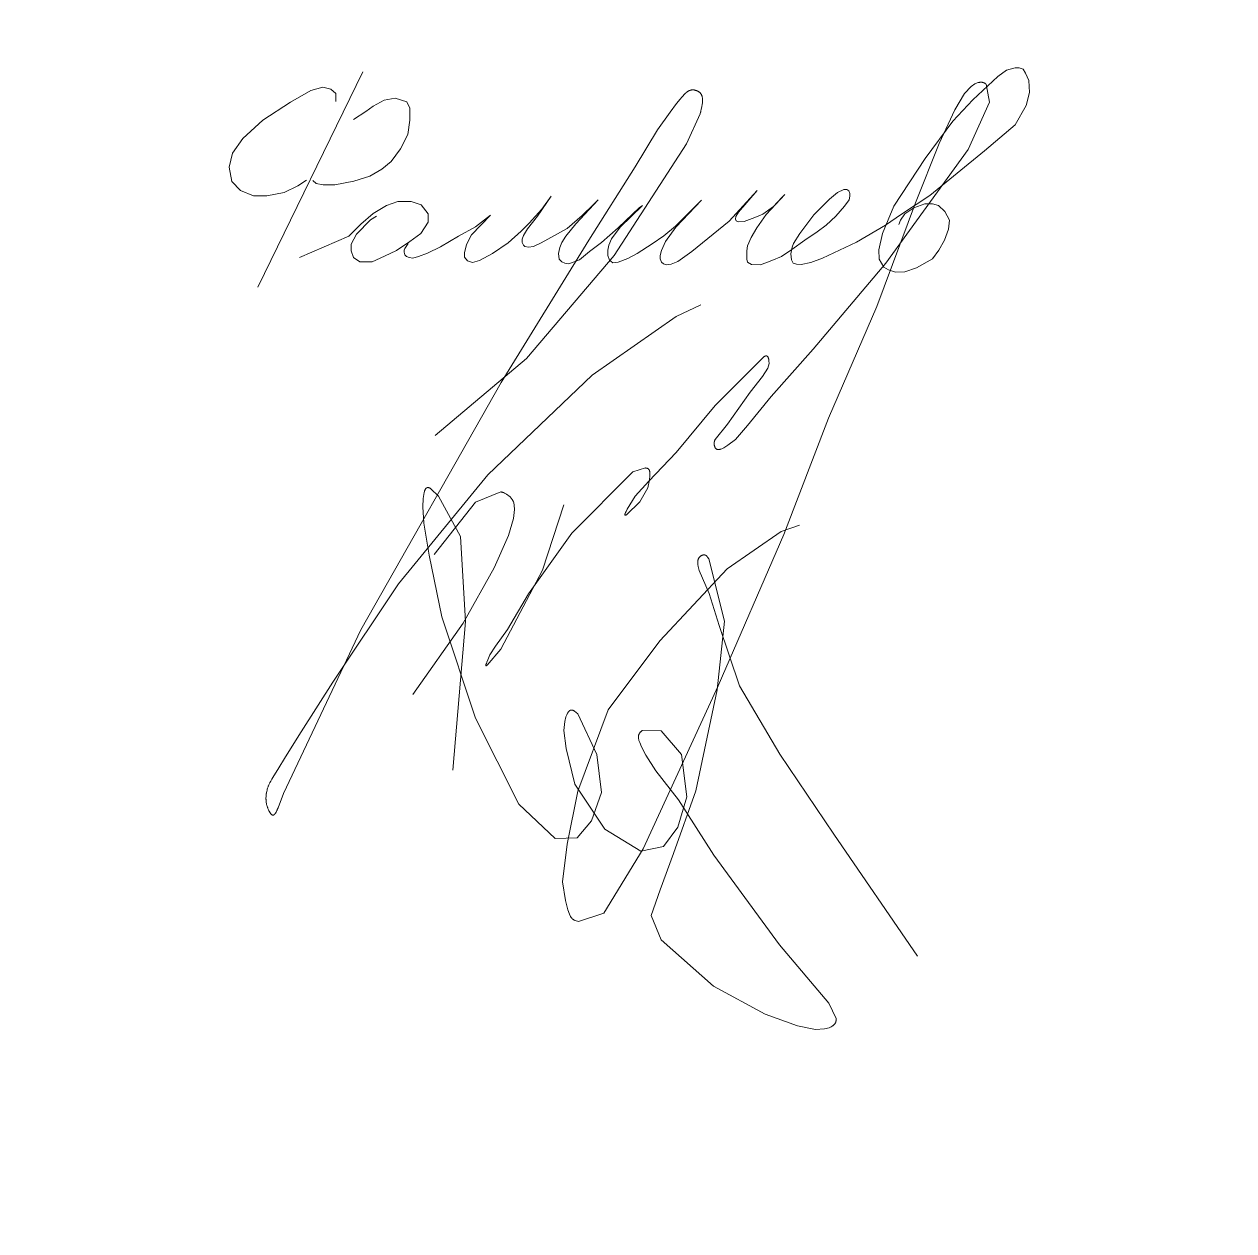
# Model space of a CAD drawing. Header units: millimetres. Extents: x 0 to 210, y 0 to 297.
# Drawn here: x 58.58 to 75.25, y 16.63 to 33.26 of the extents above; entities that cross this region are included whole.
import ezdxf

# ---------------------------------------------------------------- set-up
doc = ezdxf.new("R2010")
doc.units = ezdxf.units.MM
doc.linetypes.add('K5LT32790', pattern=[0])
doc.linetypes.add('K5LT32791', pattern=[0])
doc.layers.add('Системный слой', color=7, linetype='Continuous')

# ---------------------------------------------------------------- blocks, each defined once
blk = doc.blocks.new('U8')
at = {"layer": 'Системный слой', "color": 5, "linetype": 'K5LT32790', "lineweight": 18, "true_color": 0x0000ff}
for p, q in [((64.103, 26.836), (64.101, 26.831)), ((64.105, 26.839), (64.103, 26.836)), ((64.106, 26.843), (64.105, 26.839)), ((64.108, 26.846), (64.106, 26.843)), ((64.11, 26.849), (64.108, 26.846)), ((64.112, 26.853), (64.11, 26.849)), ((64.114, 26.856), (64.112, 26.853)), ((64.116, 26.858), (64.114, 26.856)), ((64.118, 26.861), (64.116, 26.858)), ((64.121, 26.864), (64.118, 26.861)), ((64.124, 26.866), (64.121, 26.864)), ((64.127, 26.868), (64.124, 26.866)), ((64.13, 26.87), (64.127, 26.868)), ((64.133, 26.871), (64.13, 26.87)), ((64.137, 26.872), (64.133, 26.871)), ((64.14, 26.873), (64.137, 26.872)), ((64.144, 26.873), (64.14, 26.873)), ((64.148, 26.873), (64.144, 26.873)), ((64.151, 26.873), (64.148, 26.873)), ((64.155, 26.872), (64.151, 26.873)), ((64.158, 26.871), (64.155, 26.872)), ((64.162, 26.87), (64.158, 26.871)), ((64.165, 26.869), (64.162, 26.87)), ((64.169, 26.868), (64.165, 26.869)), ((64.172, 26.866), (64.169, 26.868)), ((64.175, 26.864), (64.172, 26.866)), ((64.187, 26.857), (64.175, 26.864)), ((64.291, 26.756), (64.187, 26.857)), ((64.081, 26.721), (64.077, 26.608)), ((64.088, 26.776), (64.081, 26.721)), ((64.093, 26.804), (64.088, 26.776)), ((64.097, 26.817), (64.093, 26.804)), ((64.099, 26.824), (64.097, 26.817)), ((64.1, 26.828), (64.099, 26.824)), ((64.101, 26.831), (64.1, 26.828)), ((64.595, 26.197), (64.291, 26.756)), ((64.077, 26.608), (64.087, 26.384)), ((64.087, 26.384), (64.163, 25.941)), ((64.663, 25.026), (64.595, 26.197)), ((64.163, 25.941), (64.339, 25.092)), ((67.864, 25.855), (67.863, 25.851)), ((67.863, 25.851), (67.863, 25.843)), ((67.863, 25.843), (67.863, 25.84)), ((67.863, 25.84), (67.863, 25.836)), ((67.863, 25.836), (67.863, 25.829)), ((67.865, 25.865), (67.864, 25.859)), ((67.864, 25.859), (67.864, 25.855)), ((67.866, 25.869), (67.865, 25.865)), ((67.868, 25.877), (67.866, 25.872)), ((67.866, 25.872), (67.866, 25.869)), ((67.869, 25.88), (67.868, 25.877)), ((67.87, 25.884), (67.869, 25.88)), ((67.871, 25.887), (67.87, 25.884)), ((67.873, 25.891), (67.871, 25.887)), ((67.874, 25.894), (67.873, 25.891)), ((67.876, 25.898), (67.874, 25.894)), ((67.878, 25.901), (67.876, 25.898)), ((67.88, 25.904), (67.878, 25.901)), ((67.882, 25.908), (67.88, 25.904)), ((67.884, 25.91), (67.882, 25.908)), ((67.887, 25.913), (67.884, 25.91)), ((67.889, 25.916), (67.887, 25.913)), ((67.892, 25.919), (67.889, 25.916)), ((67.895, 25.922), (67.892, 25.919)), ((67.898, 25.924), (67.895, 25.922)), ((67.9, 25.926), (67.898, 25.924)), ((67.903, 25.929), (67.9, 25.926)), ((67.906, 25.931), (67.903, 25.929)), ((67.91, 25.933), (67.906, 25.931)), ((67.914, 25.935), (67.91, 25.933)), ((67.917, 25.937), (67.914, 25.935)), ((67.92, 25.938), (67.917, 25.937)), ((67.924, 25.94), (67.92, 25.938)), ((67.927, 25.941), (67.924, 25.94)), ((67.93, 25.942), (67.927, 25.941)), ((67.934, 25.943), (67.93, 25.942)), ((67.937, 25.944), (67.934, 25.943)), ((67.941, 25.945), (67.937, 25.944)), ((67.945, 25.945), (67.941, 25.945)), ((67.948, 25.945), (67.945, 25.945)), ((67.952, 25.945), (67.948, 25.945)), ((67.955, 25.945), (67.952, 25.945)), ((67.959, 25.944), (67.955, 25.945)), ((67.962, 25.943), (67.959, 25.944)), ((67.966, 25.942), (67.962, 25.943)), ((67.969, 25.94), (67.966, 25.942)), ((67.973, 25.939), (67.969, 25.94)), ((67.976, 25.937), (67.973, 25.939)), ((67.979, 25.935), (67.976, 25.937)), ((67.982, 25.933), (67.979, 25.935)), ((67.985, 25.93), (67.982, 25.933)), ((67.988, 25.928), (67.985, 25.93)), ((67.99, 25.925), (67.988, 25.928)), ((67.994, 25.92), (67.99, 25.925)), ((67.997, 25.917), (67.994, 25.92)), ((67.999, 25.914), (67.997, 25.917)), ((68.015, 25.888), (67.999, 25.914)), ((68.231, 25.03), (68.015, 25.888)), ((67.863, 25.829), (67.864, 25.814)), ((67.864, 25.814), (67.869, 25.786)), ((67.869, 25.786), (67.885, 25.73)), ((67.885, 25.73), (67.93, 25.624)), ((67.93, 25.624), (68.019, 25.412)), ((68.019, 25.412), (68.16, 24.973)), ((64.339, 25.092), (64.799, 23.693)), ((64.49, 22.979), (64.663, 25.026)), ((68.133, 24.086), (68.231, 25.03)), ((68.16, 24.973), (68.439, 24.14)), ((67.835, 22.694), (68.133, 24.086)), ((68.439, 24.14), (68.994, 23.199)), ((64.799, 23.693), (65.397, 22.511)), ((66.047, 23.711), (66.03, 23.65)), ((66.058, 23.74), (66.047, 23.711)), ((66.065, 23.755), (66.058, 23.74)), ((66.069, 23.762), (66.065, 23.755)), ((66.071, 23.765), (66.069, 23.762)), ((66.072, 23.768), (66.071, 23.765)), ((66.075, 23.772), (66.072, 23.768)), ((66.077, 23.776), (66.075, 23.772)), ((66.079, 23.778), (66.077, 23.776)), ((66.082, 23.782), (66.079, 23.778)), ((66.084, 23.784), (66.082, 23.782)), ((66.086, 23.787), (66.084, 23.784)), ((66.089, 23.79), (66.086, 23.787)), ((66.092, 23.792), (66.089, 23.79)), ((66.094, 23.795), (66.092, 23.792)), ((66.097, 23.797), (66.094, 23.795)), ((66.1, 23.799), (66.097, 23.797)), ((66.103, 23.801), (66.1, 23.799)), ((66.106, 23.803), (66.103, 23.801)), ((66.11, 23.804), (66.106, 23.803)), ((66.113, 23.805), (66.11, 23.804)), ((66.117, 23.806), (66.113, 23.805)), ((66.12, 23.806), (66.117, 23.806)), ((66.124, 23.806), (66.12, 23.806)), ((66.128, 23.806), (66.124, 23.806)), ((66.131, 23.806), (66.128, 23.806)), ((66.135, 23.805), (66.131, 23.806)), ((66.138, 23.804), (66.135, 23.805)), ((66.142, 23.803), (66.138, 23.804)), ((66.146, 23.802), (66.142, 23.803)), ((66.149, 23.801), (66.146, 23.802)), ((66.152, 23.799), (66.149, 23.801)), ((66.158, 23.797), (66.152, 23.799)), ((66.161, 23.795), (66.158, 23.797)), ((66.164, 23.793), (66.161, 23.795)), ((66.213, 23.752), (66.164, 23.793)), ((66.475, 23.193), (66.213, 23.752)), ((66.03, 23.65), (66.017, 23.525)), ((66.017, 23.525), (66.049, 23.275)), ((67.074, 23.504), (67.072, 23.501)), ((67.078, 23.507), (67.074, 23.504)), ((67.082, 23.511), (67.078, 23.507)), ((67.084, 23.513), (67.082, 23.511)), ((67.087, 23.515), (67.084, 23.513)), ((67.094, 23.52), (67.087, 23.515)), ((67.097, 23.523), (67.094, 23.52)), ((67.1, 23.525), (67.097, 23.523)), ((67.357, 23.52), (67.1, 23.525)), ((67.641, 23.195), (67.357, 23.52)), ((67.047, 23.444), (67.046, 23.441)), ((67.046, 23.441), (67.046, 23.435)), ((67.046, 23.435), (67.046, 23.431)), ((67.046, 23.431), (67.046, 23.428)), ((67.046, 23.428), (67.047, 23.422)), ((67.048, 23.453), (67.047, 23.448)), ((67.047, 23.448), (67.047, 23.444)), ((67.047, 23.422), (67.047, 23.418)), ((67.047, 23.418), (67.048, 23.414)), ((67.049, 23.46), (67.048, 23.456)), ((67.048, 23.456), (67.048, 23.453)), ((67.048, 23.414), (67.048, 23.41)), ((67.048, 23.41), (67.05, 23.402)), ((67.05, 23.464), (67.049, 23.46)), ((67.051, 23.467), (67.05, 23.464)), ((67.05, 23.402), (67.053, 23.387)), ((67.053, 23.471), (67.051, 23.467)), ((67.054, 23.474), (67.053, 23.471)), ((67.053, 23.387), (67.063, 23.357)), ((67.056, 23.478), (67.054, 23.474)), ((67.057, 23.481), (67.056, 23.478)), ((67.059, 23.484), (67.057, 23.481)), ((67.061, 23.488), (67.059, 23.484)), ((67.063, 23.491), (67.061, 23.488)), ((67.066, 23.494), (67.063, 23.491)), ((67.063, 23.357), (67.089, 23.298)), ((67.069, 23.498), (67.066, 23.494)), ((67.072, 23.501), (67.069, 23.498)), ((66.049, 23.275), (66.17, 22.786)), ((66.537, 22.672), (66.475, 23.193)), ((67.089, 23.298), (67.147, 23.185)), ((67.147, 23.185), (67.285, 22.97)), ((67.714, 22.61), (67.641, 23.195)), ((68.994, 23.199), (69.738, 22.096)), ((67.285, 22.97), (67.598, 22.568)), ((66.17, 22.786), (66.585, 22.163)), ((66.4, 22.28), (66.537, 22.672)), ((67.53, 21.831), (67.835, 22.694)), ((65.397, 22.511), (65.9, 22.038)), ((67.591, 22.192), (67.714, 22.61)), ((67.598, 22.568), (68.085, 21.807)), ((66.201, 22.047), (66.4, 22.28)), ((67.392, 21.925), (67.591, 22.192)), ((65.9, 22.038), (66.201, 22.047)), ((66.585, 22.163), (67.078, 21.86)), ((69.738, 22.096), (70.893, 20.415)), ((67.078, 21.86), (67.392, 21.925)), ((67.346, 21.328), (67.53, 21.831)), ((68.085, 21.807), (68.99, 20.572)), ((67.22, 20.973), (67.346, 21.328)), ((67.361, 20.641), (67.22, 20.973)), ((68.079, 20.001), (67.361, 20.641)), ((68.99, 20.572), (69.669, 19.765)), ((68.794, 19.614), (68.079, 20.001)), ((69.669, 19.765), (69.77, 19.557)), ((69.236, 19.455), (68.794, 19.614)), ((69.765, 19.505), (69.764, 19.501)), ((69.766, 19.508), (69.765, 19.505)), ((69.767, 19.512), (69.766, 19.508)), ((69.768, 19.517), (69.767, 19.512)), ((69.769, 19.521), (69.768, 19.517)), ((69.77, 19.524), (69.769, 19.521)), ((69.77, 19.557), (69.77, 19.553)), ((69.77, 19.553), (69.77, 19.549)), ((69.77, 19.549), (69.771, 19.541)), ((69.771, 19.537), (69.77, 19.534)), ((69.77, 19.534), (69.77, 19.528)), ((69.77, 19.528), (69.77, 19.524)), ((69.771, 19.541), (69.771, 19.537)), ((69.485, 19.406), (69.236, 19.455)), ((69.611, 19.411), (69.485, 19.406)), ((69.672, 19.428), (69.611, 19.411)), ((69.701, 19.441), (69.672, 19.428)), ((69.715, 19.449), (69.701, 19.441)), ((69.722, 19.453), (69.715, 19.449)), ((69.725, 19.455), (69.722, 19.453)), ((69.728, 19.457), (69.725, 19.455)), ((69.733, 19.461), (69.728, 19.457)), ((69.736, 19.464), (69.733, 19.461)), ((69.739, 19.466), (69.736, 19.464)), ((69.742, 19.469), (69.739, 19.466)), ((69.745, 19.472), (69.742, 19.469)), ((69.747, 19.475), (69.745, 19.472)), ((69.75, 19.478), (69.747, 19.475)), ((69.752, 19.481), (69.75, 19.478)), ((69.754, 19.484), (69.752, 19.481)), ((69.757, 19.488), (69.754, 19.484)), ((69.759, 19.491), (69.757, 19.488)), ((69.76, 19.494), (69.759, 19.491)), ((69.762, 19.498), (69.76, 19.494)), ((69.764, 19.501), (69.762, 19.498))]:
    blk.add_line(p, q, dxfattribs=at)
blk = doc.blocks.new('U7')
at = {"layer": 'Системный слой'}
blk.add_blockref('U8', (0, 0), dxfattribs=at)
blk = doc.blocks.new('U10')
at = {"layer": 'Системный слой', "color": 5, "linetype": 'K5LT32790', "lineweight": 18, "true_color": 0x0000ff}
for p, q in [((67.733, 32.336), (67.731, 32.335)), ((67.736, 32.338), (67.733, 32.336)), ((67.741, 32.34), (67.736, 32.338)), ((67.744, 32.342), (67.741, 32.34)), ((67.746, 32.343), (67.744, 32.342)), ((67.749, 32.344), (67.746, 32.343)), ((67.754, 32.346), (67.749, 32.344)), ((67.757, 32.347), (67.754, 32.346)), ((67.759, 32.348), (67.757, 32.347)), ((67.765, 32.349), (67.759, 32.348)), ((67.768, 32.35), (67.765, 32.349)), ((67.771, 32.351), (67.768, 32.35)), ((67.777, 32.352), (67.771, 32.351)), ((67.78, 32.352), (67.777, 32.352)), ((67.783, 32.353), (67.78, 32.352)), ((67.786, 32.353), (67.783, 32.353)), ((67.792, 32.353), (67.786, 32.353)), ((67.795, 32.353), (67.792, 32.353)), ((67.798, 32.353), (67.795, 32.353)), ((67.801, 32.353), (67.798, 32.353)), ((67.807, 32.352), (67.801, 32.353)), ((67.81, 32.352), (67.807, 32.352)), ((67.813, 32.352), (67.81, 32.352)), ((67.818, 32.351), (67.813, 32.352)), ((67.824, 32.35), (67.818, 32.351)), ((67.827, 32.349), (67.824, 32.35)), ((67.83, 32.348), (67.827, 32.349)), ((67.834, 32.347), (67.83, 32.348)), ((67.84, 32.345), (67.834, 32.347)), ((67.843, 32.344), (67.84, 32.345)), ((67.846, 32.343), (67.843, 32.344)), ((67.85, 32.342), (67.846, 32.343)), ((67.855, 32.339), (67.85, 32.342)), ((67.858, 32.338), (67.855, 32.339)), ((67.861, 32.337), (67.858, 32.338)), ((67.864, 32.335), (67.861, 32.337)), ((67.62, 32.223), (67.572, 32.166)), ((67.644, 32.252), (67.62, 32.223)), ((67.657, 32.266), (67.644, 32.252)), ((67.662, 32.272), (67.657, 32.266)), ((67.672, 32.283), (67.662, 32.272)), ((67.678, 32.29), (67.672, 32.283)), ((67.681, 32.293), (67.678, 32.29)), ((67.683, 32.295), (67.681, 32.293)), ((67.685, 32.297), (67.683, 32.295)), ((67.694, 32.306), (67.685, 32.297)), ((67.699, 32.31), (67.694, 32.306)), ((67.701, 32.312), (67.699, 32.31)), ((67.703, 32.314), (67.701, 32.312)), ((67.71, 32.32), (67.703, 32.314)), ((67.715, 32.324), (67.71, 32.32)), ((67.717, 32.326), (67.715, 32.324)), ((67.719, 32.327), (67.717, 32.326)), ((67.723, 32.33), (67.719, 32.327)), ((67.728, 32.333), (67.723, 32.33)), ((67.731, 32.335), (67.728, 32.333)), ((67.869, 32.332), (67.864, 32.335)), ((67.872, 32.331), (67.869, 32.332)), ((67.874, 32.329), (67.872, 32.331)), ((67.879, 32.326), (67.874, 32.329)), ((67.882, 32.324), (67.879, 32.326)), ((67.884, 32.322), (67.882, 32.324)), ((67.886, 32.32), (67.884, 32.322)), ((67.891, 32.317), (67.886, 32.32)), ((67.893, 32.315), (67.891, 32.317)), ((67.895, 32.313), (67.893, 32.315)), ((67.899, 32.309), (67.895, 32.313)), ((67.901, 32.307), (67.899, 32.309)), ((67.903, 32.304), (67.901, 32.307)), ((67.906, 32.3), (67.903, 32.304)), ((67.908, 32.297), (67.906, 32.3)), ((67.909, 32.295), (67.908, 32.297)), ((67.913, 32.29), (67.909, 32.295)), ((67.914, 32.287), (67.913, 32.29)), ((67.915, 32.284), (67.914, 32.287)), ((67.917, 32.282), (67.915, 32.284)), ((67.919, 32.276), (67.917, 32.282)), ((67.92, 32.273), (67.919, 32.276)), ((67.921, 32.271), (67.92, 32.273)), ((67.922, 32.266), (67.921, 32.271)), ((67.924, 32.26), (67.922, 32.266)), ((67.925, 32.257), (67.924, 32.26)), ((67.924, 32.151), (67.927, 32.175)), ((67.925, 32.254), (67.925, 32.257)), ((67.927, 32.245), (67.925, 32.254)), ((67.928, 32.238), (67.927, 32.245)), ((67.927, 32.175), (67.929, 32.196)), ((67.928, 32.235), (67.928, 32.238)), ((67.928, 32.232), (67.928, 32.235)), ((67.929, 32.225), (67.928, 32.232)), ((67.929, 32.21), (67.929, 32.225)), ((67.929, 32.202), (67.929, 32.21)), ((67.929, 32.198), (67.929, 32.202)), ((67.929, 32.196), (67.929, 32.198)), ((67.481, 32.048), (67.31, 31.803)), ((67.572, 32.166), (67.481, 32.048)), ((67.709, 31.61), (67.897, 32.025)), ((67.897, 32.025), (67.902, 32.044)), ((67.902, 32.044), (67.903, 32.047)), ((67.903, 32.047), (67.904, 32.052)), ((67.904, 32.052), (67.906, 32.063)), ((67.906, 32.063), (67.911, 32.084)), ((67.911, 32.084), (67.92, 32.126)), ((67.92, 32.126), (67.924, 32.151)), ((67.31, 31.803), (67, 31.292)), ((66.713, 30.069), (67.709, 31.61)), ((67, 31.292), (66.362, 30.282)), ((66.362, 30.282), (65.155, 28.321)), ((65.503, 28.652), (66.713, 30.069)), ((67.568, 29.228), (67.906, 29.391)), ((66.407, 28.421), (67.568, 29.228)), ((64.246, 27.589), (65.503, 28.652)), ((64.97, 27.046), (66.407, 28.421)), ((65.155, 28.321), (63.219, 24.911)), ((63.738, 25.545), (64.97, 27.046)), ((62.836, 24.19), (63.738, 25.545)), ((63.219, 24.911), (62.154, 22.656)), ((62.399, 23.504), (62.836, 24.19)), ((62.183, 23.16), (62.399, 23.504)), ((62.076, 22.987), (62.183, 23.16)), ((61.98, 22.828), (61.996, 22.856)), ((61.996, 22.856), (62.023, 22.9)), ((62.023, 22.9), (62.076, 22.987)), ((61.919, 22.662), (61.921, 22.669)), ((61.921, 22.669), (61.924, 22.684)), ((61.924, 22.684), (61.928, 22.702)), ((61.928, 22.702), (61.929, 22.705)), ((61.929, 22.705), (61.93, 22.708)), ((61.93, 22.708), (61.932, 22.716)), ((61.932, 22.716), (61.936, 22.73)), ((61.936, 22.73), (61.944, 22.75)), ((61.944, 22.752), (61.946, 22.756)), ((61.944, 22.75), (61.944, 22.752)), ((61.946, 22.756), (61.949, 22.763)), ((61.949, 22.763), (61.955, 22.777)), ((61.955, 22.777), (61.966, 22.801)), ((61.966, 22.801), (61.967, 22.803)), ((61.967, 22.803), (61.969, 22.807)), ((61.969, 22.807), (61.972, 22.814)), ((61.972, 22.814), (61.98, 22.828)), ((61.913, 22.598), (61.914, 22.612)), ((61.913, 22.583), (61.913, 22.598)), ((61.913, 22.576), (61.913, 22.583)), ((61.914, 22.573), (61.913, 22.576)), ((61.914, 22.618), (61.915, 22.625)), ((61.914, 22.614), (61.914, 22.618)), ((61.914, 22.612), (61.914, 22.614)), ((61.914, 22.57), (61.914, 22.573)), ((61.915, 22.557), (61.914, 22.57)), ((61.915, 22.625), (61.916, 22.64)), ((61.916, 22.543), (61.915, 22.557)), ((61.916, 22.64), (61.918, 22.656)), ((61.917, 22.536), (61.916, 22.543)), ((61.918, 22.532), (61.917, 22.536)), ((61.918, 22.656), (61.919, 22.658)), ((61.918, 22.53), (61.918, 22.532)), ((61.92, 22.518), (61.918, 22.53)), ((61.919, 22.658), (61.919, 22.662)), ((61.923, 22.504), (61.92, 22.518)), ((61.925, 22.497), (61.923, 22.504)), ((62.154, 22.656), (62.08, 22.458)), ((61.926, 22.493), (61.925, 22.497)), ((61.927, 22.491), (61.926, 22.493)), ((61.929, 22.481), (61.927, 22.491)), ((61.934, 22.468), (61.929, 22.481)), ((61.936, 22.462), (61.934, 22.468)), ((61.937, 22.458), (61.936, 22.462)), ((61.938, 22.456), (61.937, 22.458)), ((61.94, 22.451), (61.938, 22.456)), ((61.945, 22.439), (61.94, 22.451)), ((61.948, 22.433), (61.945, 22.439)), ((61.949, 22.43), (61.948, 22.433)), ((61.95, 22.427), (61.949, 22.43)), ((61.955, 22.418), (61.95, 22.427)), ((61.958, 22.412), (61.955, 22.418)), ((61.96, 22.409), (61.958, 22.412)), ((61.961, 22.407), (61.96, 22.409)), ((61.962, 22.404), (61.961, 22.407)), ((61.966, 22.398), (61.962, 22.404)), ((61.968, 22.395), (61.966, 22.398)), ((61.969, 22.392), (61.968, 22.395)), ((61.971, 22.39), (61.969, 22.392)), ((61.974, 22.386), (61.971, 22.39)), ((61.975, 22.384), (61.974, 22.386)), ((61.977, 22.382), (61.975, 22.384)), ((61.979, 22.378), (61.977, 22.382)), ((61.981, 22.376), (61.979, 22.378)), ((61.983, 22.374), (61.981, 22.376)), ((61.985, 22.372), (61.983, 22.374)), ((61.986, 22.37), (61.985, 22.372)), ((61.988, 22.368), (61.986, 22.37)), ((61.99, 22.366), (61.988, 22.368)), ((61.992, 22.365), (61.99, 22.366)), ((61.995, 22.363), (61.992, 22.365)), ((61.997, 22.361), (61.995, 22.363)), ((61.999, 22.36), (61.997, 22.361)), ((62.002, 22.359), (61.999, 22.36)), ((62.005, 22.358), (62.002, 22.359)), ((62.007, 22.358), (62.005, 22.358)), ((62.01, 22.358), (62.007, 22.358)), ((62.013, 22.358), (62.01, 22.358)), ((62.015, 22.359), (62.013, 22.358)), ((62.018, 22.359), (62.015, 22.359)), ((62.02, 22.361), (62.018, 22.359)), ((62.023, 22.362), (62.02, 22.361)), ((62.025, 22.363), (62.023, 22.362)), ((62.027, 22.365), (62.025, 22.363)), ((62.029, 22.367), (62.027, 22.365)), ((62.031, 22.369), (62.029, 22.367)), ((62.033, 22.371), (62.031, 22.369)), ((62.035, 22.373), (62.033, 22.371)), ((62.037, 22.375), (62.035, 22.373)), ((62.039, 22.377), (62.037, 22.375)), ((62.042, 22.382), (62.039, 22.377)), ((62.044, 22.385), (62.042, 22.382)), ((62.046, 22.387), (62.044, 22.385)), ((62.048, 22.39), (62.046, 22.387)), ((62.051, 22.396), (62.048, 22.39)), ((62.053, 22.399), (62.051, 22.396)), ((62.054, 22.401), (62.053, 22.399)), ((62.06, 22.413), (62.054, 22.401)), ((62.064, 22.42), (62.06, 22.413)), ((62.065, 22.423), (62.064, 22.42)), ((62.066, 22.426), (62.065, 22.423)), ((62.07, 22.434), (62.066, 22.426)), ((62.08, 22.458), (62.07, 22.434))]:
    blk.add_line(p, q, dxfattribs=at)
blk = doc.blocks.new('U11')
at = {"layer": 'Системный слой', "color": 5, "linetype": 'K5LT32790', "lineweight": 18, "true_color": 0x0000ff}
for p, q in [((64.231, 25.951), (64.799, 26.67)), ((64.799, 26.67), (65.15, 26.812)), ((65.15, 26.812), (65.15, 26.812)), ((65.15, 26.812), (65.151, 26.812)), ((65.151, 26.812), (65.153, 26.812)), ((65.153, 26.812), (65.157, 26.811)), ((65.157, 26.811), (65.165, 26.809)), ((65.165, 26.809), (65.172, 26.808)), ((65.172, 26.808), (65.172, 26.807)), ((65.172, 26.807), (65.173, 26.807)), ((65.173, 26.807), (65.175, 26.807)), ((65.175, 26.807), (65.179, 26.806)), ((65.179, 26.806), (65.186, 26.803)), ((65.186, 26.803), (65.201, 26.797)), ((65.201, 26.797), (65.228, 26.783)), ((65.228, 26.783), (65.277, 26.745)), ((65.277, 26.745), (65.307, 26.707)), ((65.307, 26.707), (65.307, 26.707)), ((65.307, 26.707), (65.308, 26.706)), ((65.308, 26.706), (65.309, 26.704)), ((65.309, 26.704), (65.311, 26.701)), ((65.311, 26.701), (65.314, 26.694)), ((65.314, 26.694), (65.317, 26.688)), ((65.317, 26.688), (65.318, 26.688)), ((65.318, 26.688), (65.318, 26.687)), ((65.318, 26.687), (65.319, 26.685)), ((65.319, 26.685), (65.32, 26.682)), ((65.32, 26.682), (65.323, 26.674)), ((65.323, 26.674), (65.328, 26.66)), ((65.34, 26.569), (65.325, 26.448)), ((65.328, 26.66), (65.335, 26.63)), ((65.335, 26.63), (65.34, 26.569)), ((65.325, 26.448), (65.257, 26.213)), ((65.257, 26.213), (65.059, 25.766)), ((65.059, 25.766), (64.629, 25.004)), ((64.629, 25.004), (63.936, 24.022))]:
    blk.add_line(p, q, dxfattribs=at)
blk = doc.blocks.new('U12')
at = {"layer": 'Системный слой', "color": 5, "linetype": 'K5LT32790', "lineweight": 18, "true_color": 0x0000ff}
for p, q in [((71.629, 32.399), (71.54, 32.303)), ((71.683, 32.435), (71.629, 32.399)), ((71.713, 32.449), (71.683, 32.435)), ((71.729, 32.454), (71.713, 32.449)), ((71.737, 32.456), (71.729, 32.454)), ((71.741, 32.457), (71.737, 32.456)), ((71.745, 32.457), (71.741, 32.457)), ((71.751, 32.458), (71.745, 32.457)), ((71.755, 32.459), (71.751, 32.458)), ((71.759, 32.459), (71.755, 32.459)), ((71.763, 32.459), (71.759, 32.459)), ((71.767, 32.459), (71.763, 32.459)), ((71.771, 32.459), (71.767, 32.459)), ((71.776, 32.459), (71.771, 32.459)), ((71.78, 32.458), (71.776, 32.459)), ((71.784, 32.458), (71.78, 32.458)), ((71.788, 32.457), (71.784, 32.458)), ((71.792, 32.456), (71.788, 32.457)), ((71.796, 32.455), (71.792, 32.456)), ((71.8, 32.454), (71.796, 32.455)), ((71.803, 32.452), (71.8, 32.454)), ((71.807, 32.451), (71.803, 32.452)), ((71.81, 32.449), (71.807, 32.451)), ((71.814, 32.447), (71.81, 32.449)), ((71.818, 32.444), (71.814, 32.447)), ((71.822, 32.442), (71.818, 32.444)), ((71.825, 32.44), (71.822, 32.442)), ((71.831, 32.436), (71.825, 32.44)), ((71.834, 32.433), (71.831, 32.436)), ((71.837, 32.431), (71.834, 32.433)), ((71.884, 32.183), (71.837, 32.431)), ((71.54, 32.303), (71.408, 32.076)), ((71.588, 31.53), (71.884, 32.183)), ((71.408, 32.076), (71.189, 31.616)), ((70.455, 29.963), (71.588, 31.53)), ((71.189, 31.616), (70.865, 30.797)), ((70.865, 30.797), (70.329, 29.37)), ((69.452, 28.779), (70.455, 29.963)), ((70.329, 29.37), (69.663, 27.828)), ((68.103, 28.002), (68.773, 28.674)), ((68.773, 28.674), (68.776, 28.676)), ((68.776, 28.676), (68.78, 28.678)), ((68.78, 28.678), (68.784, 28.68)), ((68.784, 28.68), (68.787, 28.682)), ((68.787, 28.682), (68.791, 28.683)), ((68.791, 28.683), (68.795, 28.685)), ((68.795, 28.685), (68.798, 28.686)), ((68.798, 28.686), (68.802, 28.686)), ((68.802, 28.686), (68.806, 28.687)), ((68.806, 28.687), (68.809, 28.687)), ((68.809, 28.687), (68.813, 28.686)), ((68.813, 28.686), (68.817, 28.685)), ((68.817, 28.685), (68.82, 28.683)), ((68.82, 28.683), (68.823, 28.681)), ((68.823, 28.681), (68.826, 28.678)), ((68.826, 28.678), (68.828, 28.675)), ((68.828, 28.675), (68.83, 28.672)), ((68.83, 28.672), (68.832, 28.669)), ((68.876, 28.126), (69.452, 28.779)), ((68.83, 28.517), (68.755, 28.402)), ((68.846, 28.584), (68.83, 28.517)), ((68.832, 28.669), (68.834, 28.665)), ((68.834, 28.665), (68.835, 28.662)), ((68.835, 28.662), (68.837, 28.658)), ((68.837, 28.658), (68.838, 28.655)), ((68.838, 28.655), (68.839, 28.651)), ((68.839, 28.651), (68.84, 28.648)), ((68.84, 28.648), (68.841, 28.643)), ((68.841, 28.643), (68.843, 28.635)), ((68.843, 28.635), (68.845, 28.618)), ((68.845, 28.618), (68.846, 28.584)), ((68.755, 28.402), (68.587, 28.185)), ((68.587, 28.185), (68.274, 27.747)), ((68.548, 27.729), (68.876, 28.126)), ((67.566, 27.354), (68.103, 28.002)), ((68.274, 27.747), (68.103, 27.537)), ((68.382, 27.534), (68.548, 27.729)), ((69.663, 27.828), (69.051, 26.226)), ((68.092, 27.505), (68.091, 27.501)), ((68.093, 27.509), (68.092, 27.505)), ((68.094, 27.514), (68.093, 27.509)), ((68.095, 27.518), (68.094, 27.514)), ((68.097, 27.522), (68.095, 27.518)), ((68.1, 27.53), (68.097, 27.522)), ((68.102, 27.533), (68.1, 27.53)), ((68.103, 27.537), (68.102, 27.533)), ((68.28, 27.455), (68.382, 27.534)), ((67.188, 26.962), (67.566, 27.354)), ((68.09, 27.488), (68.089, 27.484)), ((68.089, 27.484), (68.089, 27.48)), ((68.089, 27.48), (68.089, 27.476)), ((68.089, 27.476), (68.09, 27.471)), ((68.091, 27.501), (68.09, 27.496)), ((68.09, 27.496), (68.09, 27.492)), ((68.09, 27.492), (68.09, 27.488)), ((68.09, 27.471), (68.09, 27.467)), ((68.09, 27.467), (68.09, 27.463)), ((68.09, 27.463), (68.091, 27.457)), ((68.091, 27.457), (68.092, 27.454)), ((68.092, 27.454), (68.093, 27.45)), ((68.093, 27.45), (68.094, 27.444)), ((68.094, 27.444), (68.095, 27.441)), ((68.095, 27.441), (68.097, 27.437)), ((68.097, 27.437), (68.098, 27.433)), ((68.098, 27.433), (68.1, 27.43)), ((68.1, 27.43), (68.101, 27.426)), ((68.101, 27.426), (68.103, 27.423)), ((68.103, 27.423), (68.105, 27.419)), ((68.105, 27.419), (68.107, 27.416)), ((68.107, 27.416), (68.11, 27.413)), ((68.11, 27.413), (68.112, 27.41)), ((68.112, 27.41), (68.115, 27.408)), ((68.115, 27.408), (68.118, 27.405)), ((68.118, 27.405), (68.121, 27.403)), ((68.121, 27.403), (68.124, 27.402)), ((68.124, 27.402), (68.128, 27.4)), ((68.128, 27.4), (68.131, 27.399)), ((68.131, 27.399), (68.135, 27.398)), ((68.135, 27.398), (68.138, 27.397)), ((68.138, 27.397), (68.142, 27.397)), ((68.142, 27.397), (68.146, 27.396)), ((68.146, 27.396), (68.15, 27.396)), ((68.15, 27.396), (68.154, 27.397)), ((68.154, 27.397), (68.157, 27.397)), ((68.157, 27.397), (68.161, 27.397)), ((68.161, 27.397), (68.166, 27.398)), ((68.166, 27.398), (68.169, 27.399)), ((68.169, 27.399), (68.173, 27.4)), ((68.173, 27.4), (68.181, 27.402)), ((68.181, 27.402), (68.196, 27.408)), ((68.196, 27.408), (68.225, 27.421)), ((68.225, 27.421), (68.28, 27.455)), ((66.129, 26.242), (66.969, 27.09)), ((66.969, 27.09), (67.145, 27.143)), ((67.145, 27.143), (67.148, 27.142)), ((67.148, 27.142), (67.152, 27.142)), ((67.152, 27.142), (67.156, 27.141)), ((67.156, 27.141), (67.16, 27.14)), ((67.16, 27.14), (67.164, 27.139)), ((67.164, 27.139), (67.168, 27.138)), ((67.168, 27.138), (67.171, 27.137)), ((67.171, 27.137), (67.174, 27.135)), ((67.174, 27.135), (67.178, 27.133)), ((67.178, 27.133), (67.181, 27.131)), ((67.181, 27.131), (67.184, 27.129)), ((67.184, 27.129), (67.186, 27.126)), ((67.186, 27.126), (67.189, 27.123)), ((67.189, 27.123), (67.191, 27.12)), ((67.191, 27.12), (67.193, 27.117)), ((67.193, 27.117), (67.195, 27.114)), ((67.195, 27.114), (67.197, 27.11)), ((67.197, 27.11), (67.198, 27.107)), ((67.204, 27.035), (67.197, 26.979)), ((67.198, 27.107), (67.199, 27.103)), ((67.199, 27.103), (67.2, 27.099)), ((67.2, 27.099), (67.201, 27.096)), ((67.201, 27.096), (67.202, 27.091)), ((67.202, 27.091), (67.203, 27.087)), ((67.203, 27.087), (67.203, 27.084)), ((67.203, 27.084), (67.204, 27.077)), ((67.204, 27.077), (67.205, 27.063)), ((67.205, 27.063), (67.204, 27.035)), ((66.999, 26.756), (67.188, 26.962)), ((67.176, 26.869), (67.066, 26.676)), ((67.197, 26.979), (67.176, 26.869)), ((67.066, 26.676), (66.881, 26.497)), ((66.929, 26.634), (66.999, 26.756)), ((66.018, 26.636), (65.726, 25.735)), ((66.858, 26.501), (66.859, 26.505)), ((66.859, 26.505), (66.86, 26.508)), ((66.86, 26.508), (66.861, 26.512)), ((66.861, 26.512), (66.863, 26.515)), ((66.863, 26.515), (66.864, 26.519)), ((66.864, 26.519), (66.868, 26.527)), ((66.868, 26.527), (66.876, 26.543)), ((66.876, 26.543), (66.892, 26.574)), ((66.892, 26.574), (66.929, 26.634)), ((66.858, 26.497), (66.858, 26.501)), ((66.858, 26.494), (66.858, 26.497)), ((66.86, 26.491), (66.858, 26.494)), ((66.864, 26.49), (66.86, 26.491)), ((66.867, 26.491), (66.864, 26.49)), ((66.871, 26.492), (66.867, 26.491)), ((66.874, 26.494), (66.871, 26.492)), ((66.878, 26.496), (66.874, 26.494)), ((66.881, 26.497), (66.878, 26.496)), ((69.011, 26.265), (69.267, 26.353)), ((65.532, 25.41), (66.129, 26.242)), ((69.051, 26.226), (68.144, 24.138)), ((68.269, 25.754), (69.011, 26.265)), ((65.726, 25.735), (65.149, 24.646)), ((67.34, 24.76), (68.269, 25.754)), ((65.243, 24.917), (65.532, 25.41)), ((65.076, 24.685), (65.243, 24.917)), ((64.999, 24.565), (65.076, 24.685)), ((66.628, 23.808), (67.34, 24.76)), ((65.149, 24.646), (64.961, 24.426)), ((64.971, 24.499), (64.999, 24.565)), ((64.942, 24.422), (64.943, 24.426)), ((64.942, 24.419), (64.942, 24.422)), ((64.945, 24.416), (64.942, 24.419)), ((64.943, 24.426), (64.944, 24.43)), ((64.944, 24.43), (64.945, 24.433)), ((64.945, 24.433), (64.946, 24.437)), ((64.948, 24.417), (64.945, 24.416)), ((64.946, 24.437), (64.948, 24.441)), ((64.948, 24.441), (64.951, 24.449)), ((64.952, 24.419), (64.948, 24.417)), ((64.951, 24.449), (64.958, 24.466)), ((64.955, 24.421), (64.952, 24.419)), ((64.958, 24.423), (64.955, 24.421)), ((64.958, 24.466), (64.971, 24.499)), ((64.961, 24.426), (64.958, 24.423)), ((68.144, 24.138), (67.111, 21.892)), ((66.211, 22.688), (66.628, 23.808)), ((66.066, 21.957), (66.211, 22.688)), ((65.999, 21.438), (66.066, 21.957)), ((67.111, 21.892), (66.567, 21.008)), ((66.043, 21.18), (65.999, 21.438)), ((66.074, 21.053), (66.043, 21.18)), ((66.095, 20.991), (66.074, 21.053)), ((66.567, 21.008), (66.22, 20.894)), ((66.11, 20.962), (66.095, 20.991)), ((66.119, 20.948), (66.11, 20.962)), ((66.124, 20.942), (66.119, 20.948)), ((66.126, 20.938), (66.124, 20.942)), ((66.129, 20.936), (66.126, 20.938)), ((66.133, 20.931), (66.129, 20.936)), ((66.136, 20.929), (66.133, 20.931)), ((66.139, 20.926), (66.136, 20.929)), ((66.143, 20.923), (66.139, 20.926)), ((66.146, 20.92), (66.143, 20.923)), ((66.149, 20.918), (66.146, 20.92)), ((66.154, 20.915), (66.149, 20.918)), ((66.158, 20.913), (66.154, 20.915)), ((66.161, 20.911), (66.158, 20.913)), ((66.169, 20.907), (66.161, 20.911)), ((66.173, 20.906), (66.169, 20.907)), ((66.176, 20.904), (66.173, 20.906)), ((66.22, 20.894), (66.176, 20.904))]:
    blk.add_line(p, q, dxfattribs=at)
blk = doc.blocks.new('U9')
at = {"layer": 'Системный слой'}
for name in ['U10', 'U12', 'U11']:
    blk.add_blockref(name, (0, 0), dxfattribs=at)
blk = doc.blocks.new('U18')
at = {"layer": 'Системный слой', "color": 7, "linetype": 'K5LT32791', "lineweight": 18}
for p, q in [((62.53, 32.347), (62.252, 32.182)), ((62.697, 32.389), (62.53, 32.347)), ((62.808, 32.365), (62.697, 32.389)), ((62.876, 32.305), (62.808, 32.365)), ((62.252, 32.182), (61.871, 31.936)), ((62.876, 32.192), (62.876, 32.305)), ((61.871, 31.936), (61.594, 31.681)), ((61.594, 31.681), (61.451, 31.48)), ((61.451, 31.48), (61.408, 31.286)), ((61.408, 31.286), (61.441, 31.092)), ((61.441, 31.092), (61.564, 30.968)), ((62.164, 30.941), (62.351, 31.03)), ((62.351, 31.03), (62.474, 31.107)), ((61.564, 30.968), (61.74, 30.894)), ((61.74, 30.894), (61.926, 30.894)), ((61.926, 30.894), (62.164, 30.941))]:
    blk.add_line(p, q, dxfattribs=at)
blk = doc.blocks.new('U19')
at = {"layer": 'Системный слой', "color": 7, "linetype": 'K5LT32791', "lineweight": 18}
for p, q in [((63.391, 32.131), (63.542, 32.21)), ((63.542, 32.21), (63.694, 32.237)), ((63.694, 32.237), (63.854, 32.189)), ((63.854, 32.189), (63.896, 32.099)), ((63.121, 31.943), (63.29, 32.056)), ((63.29, 32.056), (63.391, 32.131)), ((63.896, 32.099), (63.896, 31.935)), ((63.896, 31.935), (63.869, 31.737)), ((63.869, 31.737), (63.768, 31.54)), ((63.768, 31.54), (63.637, 31.368)), ((63.637, 31.368), (63.512, 31.26)), ((63.512, 31.26), (63.345, 31.164)), ((62.604, 31.064), (62.558, 31.106)), ((62.702, 31.043), (62.604, 31.064)), ((62.861, 31.043), (62.702, 31.043)), ((63.124, 31.093), (62.861, 31.043)), ((63.345, 31.164), (63.124, 31.093))]:
    blk.add_line(p, q, dxfattribs=at)
blk = doc.blocks.new('U20')
at = {"layer": 'Системный слой', "color": 7, "linetype": 'K5LT32791', "lineweight": 18}
for p, q in [((63.389, 30.65), (63.575, 30.759)), ((63.575, 30.759), (63.729, 30.814)), ((63.729, 30.814), (63.914, 30.814)), ((63.914, 30.814), (64.052, 30.767)), ((64.052, 30.767), (64.149, 30.644)), ((63.055, 30.337), (63.222, 30.504)), ((63.161, 30.367), (63.355, 30.56)), ((63.222, 30.504), (63.389, 30.65)), ((63.355, 30.56), (63.438, 30.611)), ((64.149, 30.532), (64.047, 30.373)), ((64.149, 30.644), (64.149, 30.532)), ((62.374, 30.045), (63.055, 30.337)), ((63.089, 30.226), (63.161, 30.367)), ((64.047, 30.373), (63.898, 30.264)), ((63.089, 30.133), (63.089, 30.226)), ((63.898, 30.264), (63.71, 30.139)), ((63.121, 30.042), (63.089, 30.133)), ((63.209, 29.982), (63.121, 30.042)), ((63.546, 30.06), (63.376, 29.982)), ((63.71, 30.139), (63.546, 30.06)), ((63.376, 29.982), (63.209, 29.982))]:
    blk.add_line(p, q, dxfattribs=at)
blk = doc.blocks.new('U21')
at = {"layer": 'Системный слой', "color": 7, "linetype": 'K5LT32791', "lineweight": 18}
for p, q in [((72, 32.539), (71.652, 32.216)), ((72.116, 32.625), (72, 32.539)), ((72.235, 32.659), (72.116, 32.625)), ((72.291, 32.655), (72.235, 32.659)), ((72.347, 32.641), (72.291, 32.655)), ((72.379, 32.583), (72.347, 32.641)), ((72.424, 32.483), (72.379, 32.583)), ((72.433, 32.318), (72.424, 32.483)), ((71.652, 32.216), (71.378, 31.92)), ((72.388, 32.137), (72.433, 32.318)), ((72.238, 31.873), (72.388, 32.137)), ((71.378, 31.92), (70.998, 31.408)), ((71.816, 31.512), (72.238, 31.873)), ((71.062, 30.896), (71.816, 31.512)), ((70.998, 31.408), (70.563, 30.751)), ((65.845, 30.89), (65.653, 30.614)), ((65.716, 30.711), (65.845, 30.89)), ((66.49, 30.836), (66.182, 30.508)), ((66.43, 30.776), (66.49, 30.836)), ((68.298, 30.544), (68.683, 30.967)), ((68.683, 30.967), (68.427, 30.668)), ((69.064, 30.912), (68.807, 30.635)), ((68.906, 30.745), (69.023, 30.868)), ((69.023, 30.868), (69.064, 30.912)), ((69.677, 30.848), (69.464, 30.63)), ((69.788, 30.937), (69.677, 30.848)), ((69.878, 30.981), (69.788, 30.937)), ((69.919, 30.979), (69.878, 30.981)), ((69.884, 30.75), (69.95, 30.84)), ((69.946, 30.962), (69.919, 30.979)), ((69.957, 30.927), (69.946, 30.962)), ((69.95, 30.84), (69.96, 30.889)), ((69.96, 30.889), (69.957, 30.927)), ((70.669, 30.639), (71.062, 30.896)), ((65.538, 30.516), (65.716, 30.711)), ((66.27, 30.62), (66.43, 30.776)), ((66.766, 30.454), (67.06, 30.731)), ((67.103, 30.762), (66.796, 30.459)), ((67.06, 30.731), (67.103, 30.762)), ((67.558, 30.473), (67.915, 30.835)), ((67.915, 30.835), (67.56, 30.463)), ((68.758, 30.642), (68.906, 30.745)), ((69.767, 30.611), (69.884, 30.75)), ((70.563, 30.751), (70.408, 30.373)), ((70.84, 30.726), (70.718, 30.643)), ((70.992, 30.785), (70.84, 30.726)), ((71.1, 30.785), (70.992, 30.785)), ((71.182, 30.759), (71.1, 30.785)), ((71.27, 30.677), (71.182, 30.759)), ((71.331, 30.559), (71.27, 30.677)), ((65.008, 30.625), (64.744, 30.357)), ((64.802, 30.468), (65.008, 30.625)), ((65.432, 30.407), (65.538, 30.516)), ((65.653, 30.614), (65.518, 30.437)), ((66.182, 30.508), (66.046, 30.339)), ((66.062, 30.443), (66.27, 30.62)), ((67.78, 30.127), (68.298, 30.544)), ((68.386, 30.609), (68.383, 30.573)), ((68.383, 30.573), (68.394, 30.549)), ((68.427, 30.668), (68.386, 30.609)), ((68.394, 30.549), (68.424, 30.534)), ((68.424, 30.534), (68.503, 30.539)), ((68.503, 30.539), (68.649, 30.593)), ((68.649, 30.593), (68.758, 30.642)), ((68.807, 30.635), (68.678, 30.452)), ((69.464, 30.63), (69.268, 30.374)), ((69.631, 30.489), (69.767, 30.611)), ((70.45, 30.489), (70.669, 30.639)), ((70.655, 30.559), (70.633, 30.498)), ((70.718, 30.643), (70.655, 30.559)), ((71.319, 30.432), (71.331, 30.559)), ((64.567, 30.336), (64.802, 30.468)), ((64.744, 30.357), (64.677, 30.222)), ((65.25, 30.245), (65.432, 30.407)), ((65.463, 30.346), (65.445, 30.296)), ((65.518, 30.437), (65.463, 30.346)), ((65.706, 30.244), (66.062, 30.443)), ((66.046, 30.339), (65.99, 30.25)), ((66.537, 30.248), (66.766, 30.454)), ((66.796, 30.459), (66.673, 30.3)), ((67.233, 30.231), (67.395, 30.344)), ((67.395, 30.344), (67.558, 30.473)), ((67.56, 30.463), (67.418, 30.262)), ((68.678, 30.452), (68.598, 30.317)), ((69.268, 30.374), (69.182, 30.234)), ((69.34, 30.28), (69.509, 30.397)), ((69.509, 30.397), (69.631, 30.489)), ((70.053, 30.256), (70.45, 30.489)), ((70.408, 30.373), (70.357, 30.151)), ((71.265, 30.282), (71.319, 30.432)), ((63.874, 30.236), (63.828, 30.168)), ((64.141, 30.105), (64.318, 30.189)), ((64.318, 30.189), (64.567, 30.336)), ((64.677, 30.222), (64.647, 30.109)), ((65.036, 30.096), (65.25, 30.245)), ((65.445, 30.296), (65.445, 30.251)), ((65.445, 30.251), (65.46, 30.213)), ((65.46, 30.213), (65.482, 30.193)), ((65.482, 30.193), (65.529, 30.184)), ((65.529, 30.184), (65.601, 30.193)), ((65.601, 30.193), (65.706, 30.244)), ((65.965, 30.183), (65.944, 30.096)), ((65.99, 30.25), (65.965, 30.183)), ((66.372, 30.125), (66.537, 30.248)), ((66.639, 30.215), (66.624, 30.146)), ((66.673, 30.3), (66.639, 30.215)), ((67.028, 30.099), (67.233, 30.231)), ((67.418, 30.262), (67.362, 30.14)), ((68.551, 30.202), (68.541, 30.137)), ((68.598, 30.317), (68.551, 30.202)), ((69.164, 30.184), (69.146, 30.094)), ((69.16, 30.153), (69.34, 30.28)), ((69.182, 30.234), (69.164, 30.184)), ((69.581, 30.033), (70.053, 30.256)), ((71.187, 30.144), (71.265, 30.282)), ((63.828, 30.168), (63.819, 30.144)), ((63.819, 30.144), (63.819, 30.117)), ((63.819, 30.117), (63.828, 30.08)), ((63.828, 30.08), (63.851, 30.059)), ((63.851, 30.059), (63.886, 30.041)), ((63.886, 30.041), (63.939, 30.035)), ((63.939, 30.035), (64.017, 30.055)), ((64.017, 30.055), (64.141, 30.105)), ((64.647, 30.109), (64.647, 30.046)), ((64.647, 30.046), (64.69, 29.999)), ((64.758, 29.975), (64.855, 30.003)), ((64.855, 30.003), (65.036, 30.096)), ((65.944, 30.096), (65.955, 30.022)), ((65.955, 30.022), (65.99, 29.985)), ((66.122, 29.97), (66.235, 30.013)), ((66.235, 30.013), (66.372, 30.125)), ((66.624, 30.146), (66.622, 30.07)), ((66.622, 30.07), (66.647, 30.006)), ((66.647, 30.006), (66.691, 29.971)), ((66.767, 29.978), (66.901, 30.028)), ((66.901, 30.028), (67.028, 30.099)), ((67.362, 30.14), (67.346, 30.069)), ((67.346, 30.069), (67.347, 30.025)), ((67.347, 30.025), (67.363, 29.98)), ((67.588, 29.99), (67.78, 30.127)), ((68.541, 30.137), (68.539, 30.019)), ((68.539, 30.019), (68.551, 29.98)), ((68.884, 30), (69.018, 30.059)), ((69.018, 30.059), (69.16, 30.153)), ((69.146, 30.094), (69.155, 30.012)), ((69.155, 30.012), (69.179, 29.965)), ((69.422, 29.972), (69.581, 30.033)), ((70.357, 30.151), (70.364, 30.021)), ((70.364, 30.021), (70.429, 29.909)), ((70.877, 29.901), (71.096, 30.023)), ((71.096, 30.023), (71.187, 30.144)), ((64.69, 29.999), (64.758, 29.975)), ((65.99, 29.985), (66.032, 29.965)), ((66.032, 29.965), (66.076, 29.958)), ((66.076, 29.958), (66.122, 29.97)), ((66.691, 29.971), (66.767, 29.978)), ((67.363, 29.98), (67.391, 29.956)), ((67.391, 29.956), (67.431, 29.94)), ((67.431, 29.94), (67.498, 29.949)), ((67.498, 29.949), (67.588, 29.99)), ((68.551, 29.98), (68.605, 29.946)), ((68.605, 29.946), (68.726, 29.941)), ((68.726, 29.941), (68.884, 30)), ((69.179, 29.965), (69.226, 29.951)), ((69.226, 29.951), (69.289, 29.945)), ((69.289, 29.945), (69.422, 29.972)), ((70.429, 29.909), (70.493, 29.873)), ((70.493, 29.873), (70.587, 29.843)), ((70.587, 29.843), (70.718, 29.845)), ((70.718, 29.845), (70.877, 29.901))]:
    blk.add_line(p, q, dxfattribs=at)
blk = doc.blocks.new('U17')
at = {"layer": 'Системный слой', "color": 7, "linetype": 'K5LT32791', "lineweight": 18}
blk.add_line((61.803, 29.634), (63.246, 32.601), dxfattribs=at)
at = {"layer": 'Системный слой'}
for name in ['U21', 'U18', 'U19', 'U20']:
    blk.add_blockref(name, (0, 0), dxfattribs=at)

msp = doc.modelspace()

# ---------------------------------------------------------------- block references
at = {"layer": 'Системный слой'}
for name in ['U17', 'U9', 'U7']:
    msp.add_blockref(name, (0, 0), dxfattribs=at)

doc.saveas('drawing.dxf')
